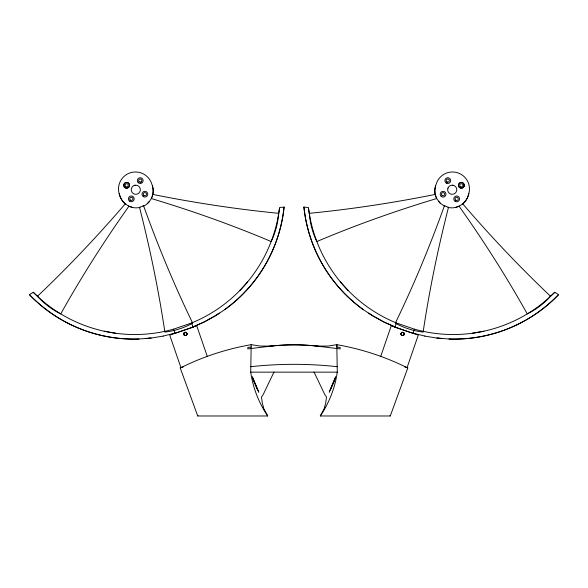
<?xml version="1.0" encoding="UTF-8"?>
<svg xmlns="http://www.w3.org/2000/svg" width="588" height="588" viewBox="0 0 588 588"><rect width="100%" height="100%" fill="white"/><g stroke="black" fill="none" stroke-linecap="round" stroke-linejoin="round"><path stroke-width="0.88" d="M251.186 344.671A256.03 256.03 0 0 0 183.89 366.221L180.215 367.941L197.73 415.981L267.716 415.981A104.414 104.414 0 0 1 250.723 372.145L251.186 344.671L260.197 346.067L272.075 346.067M278.661 213.745L279.521 208.417M447.931 188.27L447.968 188.094A4.542 4.542 0 0 1 452.731 185.22L453.877 185.507A4.542 4.542 0 0 1 456.751 190.233L456.442 191.387A4.542 4.542 0 0 1 451.746 194.261L450.562 193.981A4.542 4.542 0 0 1 447.718 189.248L447.997 188.094M324.488 407.462L325.708 403.118L326.502 397.025L324.899 394.798L314.021 372.035M152.637 194.937L152.806 194.422A466.865 162.06 12.8 0 0 278.631 213.304A76.124 76.124 0 0 1 271.156 241.536A396.606 125.413 15.9 0 0 151.366 198.553A16.993 16.993 0 0 0 152.358 185.749M394.938 327.222L396.4 322.966A143.178 143.171 0 0 1 308.435 207.527L303.871 207.079A144.817 144.817 0 0 0 362.98 309.442L373.233 316.16L383.905 322.004L395.04 326.928M412.974 333.425L414.444 329.17A143.178 143.171 0 0 0 554.807 292.265M435.164 194.422A16.993 16.993 0 0 1 435.612 185.749L436.693 182.684A17.008 17.008 0 0 1 458.001 172.894A17.008 17.008 0 0 1 468.805 193.731C466.96 202.97 457.243 209.835 447.983 207.358M468.827 193.731L467.776 196.804A16.993 16.993 0 0 1 462.771 203.918L462.484 204.109M380.627 356.673L391.248 325.833L418.259 335.138L407.05 367.691L404.515 366.816M143.303 206.234C148.117 204.139 151.623 199.486 152.806 194.422M335.623 377.187L329.236 392.196L335.697 376.665M267.342 346.545L275.213 345.685A207.704 207.704 0 0 1 319.027 346.347L340.18 348.919L340.18 347.449L336.814 347.045L336.814 344.671L337.277 372.145A104.414 104.414 0 0 1 320.284 415.981L390.27 415.981L407.785 367.941L404.11 366.221A256.03 256.03 0 0 0 336.814 344.671L327.803 346.067L315.925 346.067M333.653 382.391L335.476 377.65M333.8 382.281L330.566 389.528M273.979 372.035L263.101 394.798L261.498 397.025L262.292 403.118L263.512 407.462M401.112 333.418L401.92 332.507L403.133 332.433M320.284 415.981L324.958 407.183M197.73 415.981L197.98 415.51M186.808 334.631L185.904 335.439L184.691 335.366L185.08 335.491M247.746 281.799L239.919 290.501M147.669 203.279L149.492 201.339M550.089 296.55L554.705 292.265L558.6 294.654A144.817 144.817 0 0 1 449.034 339.004L436.796 338.056L424.786 336.093M141.399 181.721L140.686 182.148M216.163 315.227L204.095 322.004L192.96 326.928M455.891 207.329L459.449 206.072M216.061 315.227L218.332 313.816M163.214 336.093L151.204 338.056L138.966 339.004A144.817 144.817 0 0 1 29.4 294.654L33.295 292.265L37.911 296.55M218.229 313.816L219.361 313.125M193.062 326.928L204.19 322.004L214.87 316.16L225.02 309.442A144.817 144.817 0 0 0 284.129 207.079L284.026 207.079A144.817 144.817 0 0 1 224.917 309.442M143.2 205.851L143.56 205.697A396.606 124.097 71.1 0 0 192.688 323.15A76.124 76.124 0 0 1 164.875 332.088A466.865 163.545 74.2 0 0 139.51 207.351L143.56 205.697M33.193 292.265A143.178 143.171 0 0 0 173.556 329.17L191.6 322.966A143.178 143.171 0 0 0 279.565 207.527L284.129 207.079M174.717 333.425L193.048 327.119M183.485 366.816L180.95 367.691L169.741 335.138L196.752 325.833L207.373 356.673M402.92 335.491L403.309 335.366L402.096 335.439L401.192 334.631M180.215 367.941L180.582 367.823M134.321 185.463L134.152 185.514A4.542 4.542 0 0 0 131.271 190.233L131.558 191.387A4.542 4.542 0 0 0 136.284 194.261L137.438 193.981A4.542 4.542 0 0 0 140.311 189.248L140.003 188.094A4.542 4.542 0 0 0 135.299 185.22L134.152 185.507L135.269 185.22M163.119 336.093L174.923 333.131M140.017 207.358C130.756 209.835 121.04 202.956 119.173 193.731A17.008 17.008 0 0 1 129.97 172.894A17.008 17.008 0 0 1 151.307 182.684L152.388 185.749A16.993 16.993 0 0 1 152.836 194.422M184.867 332.433L186.08 332.507L186.888 333.418L186.425 332.742M483.858 331.191L472.333 333.234M251.186 347.045L247.82 347.449L247.82 348.919L268.973 346.347A207.829 207.829 0 0 1 319.027 346.347M149.609 338.122L145.714 338.49M149.506 338.122L151.204 338.056M303.871 207.079L303.974 207.079A144.817 144.817 0 0 0 363.083 309.442M29.4 294.654L29.503 294.654A144.817 144.817 0 0 0 139.069 339.004M558.6 294.654L558.497 294.654A144.817 144.817 0 0 1 448.931 339.004M368.639 313.125L369.771 313.816M442.286 338.49L438.391 338.122M250.723 372.145L337.277 372.145M436.796 338.056L438.494 338.122M115.667 333.234L104.142 331.191M452.701 185.22L453.679 185.463M413.077 333.131L424.881 336.093M128.552 206.072L132.109 207.329M407.418 367.823L407.785 367.941M396.4 322.966L414.444 329.17M394.952 327.119L413.283 333.425M448.321 207.285L448.49 207.351A466.865 163.545 -74.2 0 0 423.125 332.088A76.124 76.124 0 0 1 395.312 323.15A396.606 124.097 -71.1 0 0 444.44 205.697L448.49 207.351M447.314 182.148L446.601 181.721M394.938 326.928L383.81 322.004L371.837 315.227M444.697 206.234L440.302 203.272L436.568 198.369M119.195 193.731L120.253 196.804A16.993 16.993 0 0 0 125.229 203.918L125.516 204.109M369.668 313.816L371.939 315.227M438.508 201.339L440.331 203.279M348.081 290.501L340.254 281.799M390.02 415.51L390.27 415.981M263.042 407.183L267.716 415.981M252.377 377.187L258.764 392.196L252.303 376.665M257.434 389.528L254.2 382.281M252.524 377.65L254.347 382.391M435.194 194.422L436.634 198.553A396.606 125.413 -15.9 0 0 316.844 241.536A76.124 76.124 0 0 1 309.369 213.304A466.865 162.06 -12.8 0 0 435.194 194.422L435.363 194.937M191.6 322.966L193.062 327.222M173.556 329.17L175.026 333.425M308.479 208.417L309.339 213.745M183.728 333.631A1.588 1.588 0 0 1 186.102 332.573A1.588 1.588 0 0 1 186.286 335.167A1.588 1.588 0 0 1 183.779 334.454M128.882 206.285A396.606 124.244 -53.9 0 0 60.74 313.911A76.124 76.124 0 0 1 37.485 296.242A466.865 163.31 -50.7 0 0 125.2 203.918M404.221 334.454A1.588 1.588 0 0 1 401.714 335.167A1.588 1.588 0 0 1 401.898 332.573A1.588 1.588 0 0 1 404.272 333.631M462.8 203.918A466.865 163.31 50.7 0 0 550.515 296.242A76.124 76.124 0 0 1 527.26 313.911A396.606 124.244 53.9 0 0 459.118 206.285M436.627 198.553A16.993 16.993 0 0 1 435.642 185.749M402.089 332.36A1.602 1.602 0 0 1 404.176 333.815A1.602 1.602 0 0 1 402.229 335.454A1.602 1.602 0 0 1 401.148 333.153M401.391 332.808A1.602 1.602 0 0 1 401.707 332.536M186.852 333.153A1.602 1.602 0 0 1 185.771 335.454A1.602 1.602 0 0 1 183.823 333.815A1.602 1.602 0 0 1 185.911 332.36M186.293 332.536A1.602 1.602 0 0 1 186.609 332.808M250.833 366.691A395.533 395.533 0 0 1 337.167 366.691M184.47 335.27A1.602 1.602 0 0 0 186.94 333.999A1.602 1.602 0 0 0 184.603 332.499A1.602 1.602 0 0 0 184.47 335.27M130.271 200.082A1.602 1.602 0 0 0 132.895 199.178A1.602 1.602 0 0 0 130.801 197.355A1.602 1.602 0 0 0 130.271 200.082M143.869 195.407A1.602 1.602 0 0 0 146.5 194.503A1.602 1.602 0 0 0 144.398 192.68A1.602 1.602 0 0 0 143.869 195.407M125.641 186.521A1.602 1.602 0 0 0 128.243 185.551A1.602 1.602 0 0 0 126.104 183.779A1.602 1.602 0 0 0 125.641 186.521M125.185 187.778A2.889 2.889 0 0 0 129.536 185.301A2.889 2.889 0 0 0 125.222 182.772A2.889 2.889 0 0 0 125.171 187.778A2.889 2.889 0 0 0 129.522 185.301A2.889 2.889 0 0 0 125.207 182.772A2.889 2.889 0 0 0 125.185 187.778M129.404 201.045A2.889 2.889 0 0 0 134.137 199.428A2.889 2.889 0 0 0 130.374 196.135A2.889 2.889 0 0 0 129.404 201.045M139.143 181.773A1.602 1.602 0 0 0 141.811 180.994A1.602 1.602 0 0 0 139.804 179.068A1.602 1.602 0 0 0 139.143 181.773M138.187 182.662A2.889 2.889 0 0 0 143.016 181.347A2.889 2.889 0 0 0 139.466 177.826A2.889 2.889 0 0 0 138.187 182.662M143.281 196.59A2.889 2.889 0 0 0 147.772 194.4A2.889 2.889 0 0 0 143.626 191.6A2.889 2.889 0 0 0 143.281 196.59M401.729 335.256A1.588 1.588 0 0 0 404.199 334.043A1.588 1.588 0 0 0 401.92 332.507A1.588 1.588 0 0 0 401.729 335.256M455.781 200.199A1.602 1.602 0 0 0 458.28 198.979A1.602 1.602 0 0 0 455.972 197.428A1.602 1.602 0 0 0 455.781 200.199M442.183 195.532A1.602 1.602 0 0 0 444.675 194.312A1.602 1.602 0 0 0 442.374 192.754A1.602 1.602 0 0 0 442.183 195.532M460.419 186.594A1.602 1.602 0 0 0 462.947 185.433A1.602 1.602 0 0 0 460.683 183.823A1.602 1.602 0 0 0 460.419 186.594M459.324 187.337A2.889 2.889 0 0 0 464.145 186.014A2.889 2.889 0 0 0 460.602 182.501A2.889 2.889 0 0 0 459.324 187.337M464.145 186.014A2.889 2.889 0 0 0 460.58 182.501A2.889 2.889 0 0 0 459.338 187.337A2.889 2.889 0 0 0 464.16 186.014M455.083 201.272A2.889 2.889 0 0 0 459.573 199.067A2.889 2.889 0 0 0 455.421 196.282A2.889 2.889 0 0 0 455.083 201.272M446.917 181.986A1.602 1.602 0 0 0 449.357 180.648A1.602 1.602 0 0 0 446.976 179.208A1.602 1.602 0 0 0 446.917 181.986M446.329 183.103A2.889 2.889 0 0 0 450.665 180.619A2.889 2.889 0 0 0 446.343 178.105A2.889 2.889 0 0 0 446.329 183.103M441.198 196.377A2.889 2.889 0 0 0 445.925 194.753A2.889 2.889 0 0 0 442.154 191.468A2.889 2.889 0 0 0 441.198 196.377"/></g></svg>
